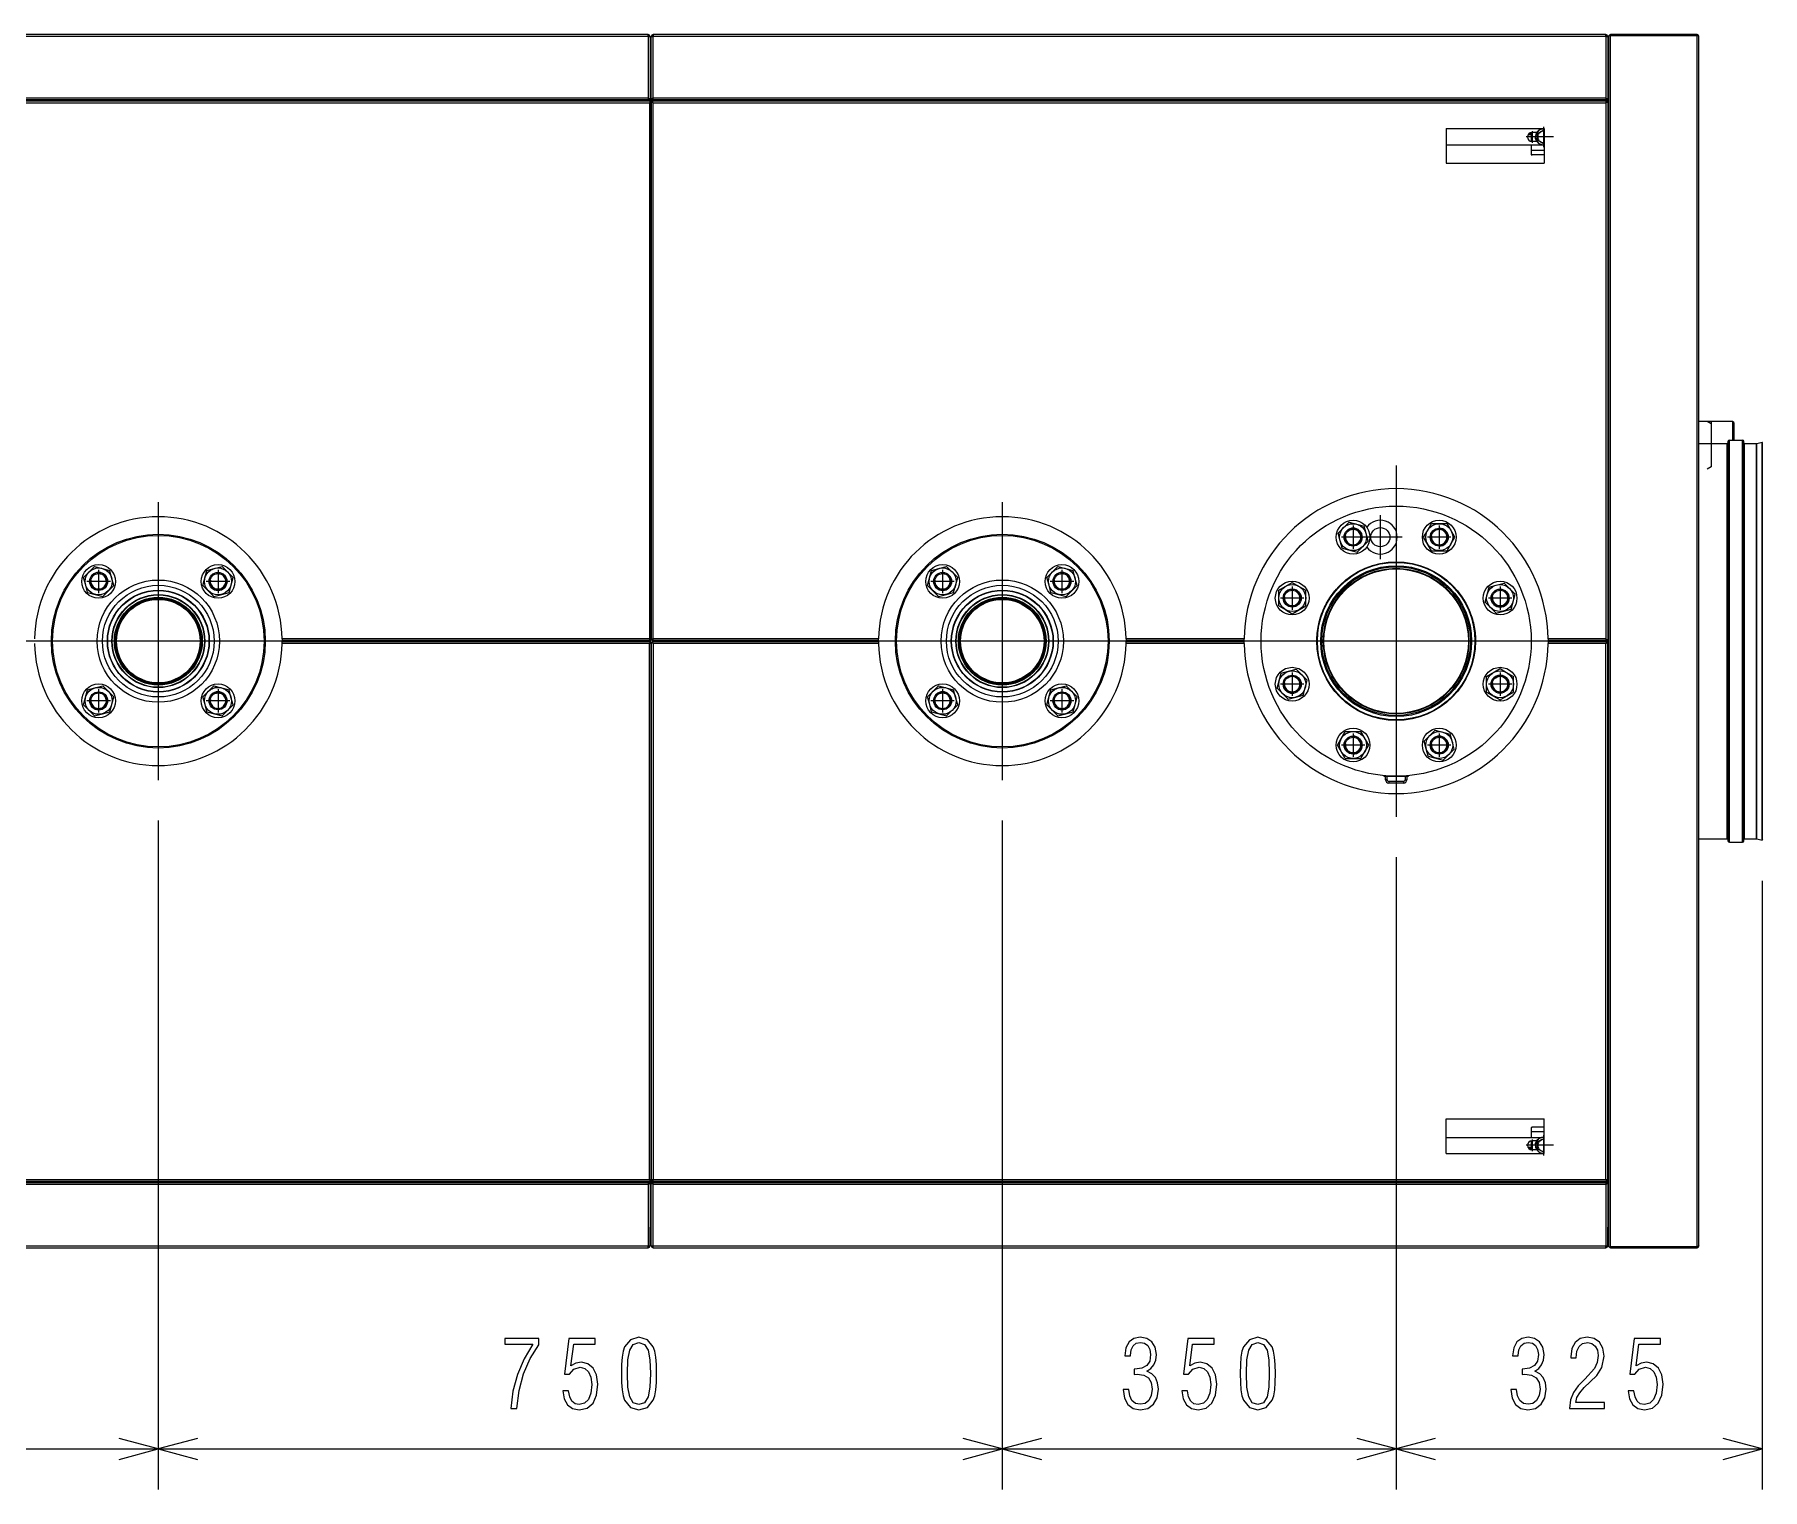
# Model space of a CAD drawing. Extents: x 0 to 420, y 0 to 297.
# Drawn here: x 198.9 to 284.2, y 72.5 to 144.3 of the extents above; entities that cross this region are included whole.
import ezdxf

# ---------------------------------------------------------------- set-up
doc = ezdxf.new("R2010")
doc.units = 0
doc.linetypes.add('DASHDOT', pattern=[0])
doc.layers.get('0').update_dxf_attribs({"linetype": 'CONTINUOUS'})

msp = doc.modelspace()

# ---------------------------------------------------------------- linework, layer by layer
at = {"color": 0}
for p, q in [((229.162, 144.325), (182.118, 144.325)), ((229.162, 144.236), (182.118, 144.236)), ((229.162, 144.236), (229.162, 144.325)), ((229.207, 144.236), (229.162, 144.236)), ((229.162, 144.236), (229.251, 144.236)), ((229.162, 144.236), (229.162, 141.191)), ((229.194, 144.267), (229.226, 144.298)), ((229.207, 144.236), (229.198, 144.262)), ((229.251, 144.236), (229.207, 144.236)), ((229.251, 144.236), (229.251, 143.302)), ((229.251, 144.236), (229.251, 141.102)), ((229.307, 144.236), (229.396, 144.236)), ((229.307, 141.102), (229.307, 144.236)), ((229.307, 144.236), (229.351, 144.236)), ((229.332, 144.298), (229.364, 144.267)), ((229.396, 144.236), (229.351, 144.236)), ((276.44, 144.325), (229.396, 144.325)), ((229.396, 144.325), (229.396, 144.236)), ((276.44, 144.236), (229.396, 144.236)), ((229.396, 141.191), (229.396, 144.236)), ((276.44, 144.236), (276.44, 144.325)), ((276.484, 144.236), (276.44, 144.236)), ((276.44, 144.236), (276.529, 144.236)), ((276.44, 144.236), (276.44, 141.191)), ((276.472, 144.267), (276.504, 144.298)), ((276.484, 144.236), (276.476, 144.262)), ((276.529, 144.236), (276.484, 144.236)), ((276.529, 144.236), (276.529, 143.302)), ((276.529, 144.236), (276.529, 141.102)), ((276.584, 84.48), (276.584, 144.28)), ((276.584, 144.28), (276.673, 144.28)), ((280.94, 144.325), (276.673, 144.325)), ((280.94, 144.325), (276.673, 144.325)), ((276.673, 144.325), (276.673, 144.28)), ((276.673, 84.48), (276.673, 144.28)), ((276.673, 144.28), (280.94, 144.28)), ((280.94, 144.28), (276.673, 144.28)), ((276.684, 144.325), (276.684, 144.325)), ((277.884, 144.325), (277.884, 144.325)), ((277.884, 144.325), (277.887, 144.325)), ((280.929, 144.325), (280.929, 144.325)), ((280.94, 144.325), (280.94, 144.325)), ((280.94, 144.325), (280.94, 144.28)), ((280.94, 84.48), (280.94, 144.28)), ((281.029, 84.525), (281.029, 144.236)), ((281.029, 144.225), (281.029, 144.227)), ((229.251, 143.302), (229.251, 143.302)), ((229.307, 143.187), (229.251, 143.187)), ((229.307, 142.965), (229.251, 142.965)), ((276.529, 143.302), (276.529, 143.302)), ((153.707, 141.047), (229.307, 141.047)), ((153.796, 140.958), (229.218, 140.958)), ((229.207, 141.102), (182.073, 141.102)), ((229.162, 141.191), (182.118, 141.191)), ((229.251, 141.102), (229.207, 141.102)), ((229.218, 140.958), (229.218, 114.497)), ((229.307, 141.437), (229.251, 141.437)), ((229.307, 141.215), (229.251, 141.215)), ((229.251, 141.104), (229.307, 141.104)), ((229.307, 141.102), (229.351, 141.102)), ((229.307, 141.047), (229.307, 141.002)), ((229.307, 141.047), (229.307, 141.002)), ((229.307, 141.047), (276.529, 141.047)), ((229.307, 141.002), (229.307, 114.452)), ((229.307, 114.452), (229.307, 141.002)), ((276.484, 141.102), (229.351, 141.102)), ((276.44, 141.191), (229.396, 141.191)), ((229.396, 140.958), (276.44, 140.958)), ((229.396, 114.497), (229.396, 140.958)), ((276.44, 140.958), (276.44, 114.497)), ((276.529, 141.102), (276.484, 141.102)), ((276.518, 141.047), (276.518, 141.102)), ((276.584, 141.602), (276.529, 141.602)), ((276.529, 141.602), (276.584, 141.602)), ((276.529, 141.047), (276.529, 141.002)), ((276.529, 141.002), (276.529, 114.408)), ((276.584, 140.047), (276.529, 140.047)), ((268.557, 139.68), (273.39, 139.68)), ((268.557, 139.68), (268.557, 137.969)), ((272.751, 139.38), (272.602, 139.38)), ((272.751, 139.402), (272.616, 139.402)), ((272.751, 139.488), (272.751, 139.053)), ((273.025, 139.493), (272.795, 139.493)), ((273.025, 139.048), (272.795, 139.048)), ((272.946, 139.242), (272.946, 139.241)), ((273.067, 139.435), (273.073, 139.431)), ((273.067, 139.107), (273.073, 139.11)), ((273.073, 139.431), (273.171, 139.487)), ((273.073, 139.318), (273.073, 139.431)), ((273.073, 139.318), (273.073, 139.223)), ((273.073, 139.11), (273.073, 139.223)), ((273.073, 139.11), (273.171, 139.054)), ((273.253, 139.535), (273.171, 139.487)), ((273.171, 139.054), (273.253, 139.006)), ((273.253, 139.535), (273.351, 139.591)), ((273.351, 139.591), (273.351, 139.599)), ((273.351, 139.599), (273.39, 139.576)), ((273.351, 139.591), (273.39, 139.569)), ((273.39, 139.68), (273.39, 137.969)), ((276.54, 139.558), (276.529, 139.558)), ((276.54, 139.558), (276.584, 139.558)), ((276.54, 139.558), (276.54, 89.202)), ((268.557, 138.882), (273.285, 138.882)), ((272.751, 138.882), (272.751, 138.602)), ((272.751, 138.602), (272.751, 138.387)), ((273.39, 138.602), (272.751, 138.602)), ((273.39, 138.38), (272.807, 138.38)), ((273.253, 139.006), (273.351, 138.95)), ((273.351, 138.95), (273.39, 138.972)), ((273.351, 138.943), (273.39, 138.965)), ((273.351, 138.943), (273.351, 138.95)), ((268.557, 137.969), (273.39, 137.969)), ((282.696, 125.222), (281.029, 125.222)), ((281.64, 125.104), (281.436, 125.222)), ((281.64, 125.222), (281.64, 124.136)), ((281.64, 124.744), (281.64, 122.984)), ((282.696, 125.222), (282.696, 124.302)), ((282.751, 125.166), (282.696, 125.222)), ((282.751, 125.166), (282.751, 124.302)), ((281.029, 124.136), (282.434, 124.136)), ((282.434, 109.703), (282.434, 124.136)), ((282.468, 109.655), (282.468, 124.236)), ((282.534, 109.623), (282.534, 124.302)), ((282.534, 124.302), (283.19, 124.302)), ((283.19, 109.623), (283.19, 124.302)), ((283.257, 109.655), (283.257, 124.236)), ((283.29, 109.703), (283.29, 124.136)), ((283.29, 124.136), (283.882, 124.136)), ((283.882, 109.703), (283.882, 124.136)), ((283.891, 124.137), (284.159, 124.209)), ((283.891, 109.703), (283.891, 124.137)), ((284.159, 109.668), (284.159, 124.209)), ((284.168, 124.177), (284.159, 124.209)), ((284.168, 109.684), (284.168, 124.177)), ((281.64, 122.984), (281.436, 122.866)), ((263.215, 119.712), (263.759, 120.256)), ((263.319, 119.325), (263.215, 119.712)), ((263.759, 120.256), (264.503, 120.057)), ((264.598, 119.701), (264.503, 120.057)), ((264.702, 119.314), (264.598, 119.701)), ((267.441, 119.513), (267.625, 119.833)), ((267.826, 118.846), (267.441, 119.513)), ((267.625, 119.833), (267.826, 120.18)), ((267.826, 120.18), (268.595, 120.18)), ((268.98, 119.513), (268.595, 120.18)), ((268.796, 119.193), (268.98, 119.513)), ((263.414, 118.969), (263.319, 119.325)), ((263.414, 118.969), (264.158, 118.769)), ((264.158, 118.769), (264.702, 119.314)), ((267.826, 118.846), (268.595, 118.846)), ((268.595, 118.846), (268.796, 119.193)), ((284.168, 104.584), (284.168, 119.077)), ((201.283, 117.526), (201.828, 118.07)), ((201.828, 118.07), (202.571, 117.871)), ((202.667, 117.514), (202.571, 117.871)), ((207.176, 117.127), (207.375, 117.871)), ((207.375, 117.871), (207.732, 117.966)), ((207.732, 117.966), (208.119, 118.07)), ((208.119, 118.07), (208.663, 117.526)), ((242.95, 117.127), (243.149, 117.871)), ((243.149, 117.871), (243.506, 117.966)), ((243.506, 117.966), (243.893, 118.07)), ((244.437, 117.526), (243.893, 118.07)), ((248.843, 117.526), (249.387, 118.07)), ((249.387, 118.07), (250.131, 117.871)), ((250.226, 117.514), (250.131, 117.871)), ((201.387, 117.139), (201.283, 117.526)), ((201.483, 116.782), (201.387, 117.139)), ((202.226, 116.583), (202.771, 117.127)), ((202.771, 117.127), (202.667, 117.514)), ((207.176, 117.127), (207.72, 116.583)), ((208.464, 116.782), (208.663, 117.526)), ((242.95, 117.127), (243.494, 116.583)), ((244.238, 116.782), (244.437, 117.526)), ((248.946, 117.139), (248.843, 117.526)), ((249.042, 116.782), (248.946, 117.139)), ((249.785, 116.583), (250.33, 117.127)), ((250.33, 117.127), (250.226, 117.514)), ((260.285, 116.891), (260.952, 117.276)), ((260.285, 116.121), (260.285, 116.891)), ((260.952, 117.276), (261.271, 117.091)), ((261.271, 117.091), (261.618, 116.891)), ((261.618, 116.121), (261.618, 116.891)), ((270.474, 116.307), (270.673, 117.051)), ((270.673, 117.051), (271.029, 117.146)), ((271.029, 117.146), (271.416, 117.25)), ((271.416, 117.25), (271.961, 116.705)), ((201.483, 116.782), (202.226, 116.583)), ((207.72, 116.583), (208.107, 116.687)), ((208.107, 116.687), (208.464, 116.782)), ((243.494, 116.583), (243.881, 116.687)), ((243.881, 116.687), (244.238, 116.782)), ((249.042, 116.782), (249.785, 116.583)), ((260.285, 116.121), (260.632, 115.921)), ((260.952, 115.736), (261.618, 116.121)), ((262.688, 116.314), (262.71, 116.314)), ((269.459, 116.314), (269.481, 116.314)), ((270.474, 116.307), (271.018, 115.763)), ((271.761, 115.962), (271.961, 116.705)), ((260.632, 115.921), (260.952, 115.736)), ((262.352, 115.558), (262.378, 115.558)), ((269.791, 115.558), (269.817, 115.558)), ((271.018, 115.763), (271.405, 115.866)), ((271.405, 115.866), (271.761, 115.962)), ((229.218, 114.497), (211.084, 114.497)), ((229.307, 114.408), (211.084, 114.408)), ((229.307, 114.352), (211.084, 114.352)), ((219.573, 114.408), (219.573, 114.352)), ((219.74, 114.408), (219.74, 114.352)), ((229.307, 114.408), (229.307, 114.452)), ((229.307, 114.452), (229.351, 114.452)), ((229.307, 114.352), (229.307, 114.308)), ((229.351, 114.408), (229.351, 114.452)), ((240.529, 114.408), (229.351, 114.408)), ((240.529, 114.352), (229.351, 114.352)), ((229.351, 114.352), (229.351, 114.308)), ((240.529, 114.497), (229.396, 114.497)), ((237.74, 114.408), (237.74, 114.352)), ((237.906, 114.408), (237.906, 114.352)), ((258.585, 114.497), (252.75, 114.497)), ((258.584, 114.408), (252.751, 114.408)), ((258.584, 114.352), (252.751, 114.352)), ((253.212, 114.408), (253.212, 114.352)), ((254.234, 114.408), (254.234, 114.352)), ((254.279, 114.352), (254.279, 114.408)), ((254.368, 114.352), (254.368, 114.408)), ((256.968, 114.408), (256.968, 114.352)), ((257.057, 114.408), (257.057, 114.352)), ((257.101, 114.352), (257.101, 114.408)), ((258.123, 114.352), (258.123, 114.408)), ((276.44, 114.497), (273.584, 114.497)), ((276.484, 114.408), (273.584, 114.408)), ((276.484, 114.352), (273.584, 114.352)), ((274.418, 114.352), (274.418, 114.408)), ((274.862, 114.352), (274.862, 114.408)), ((274.862, 114.408), (274.862, 114.352)), ((275.796, 114.408), (275.796, 114.352)), ((276.529, 114.408), (276.484, 114.408)), ((276.529, 114.352), (276.484, 114.352)), ((276.529, 87.758), (276.529, 114.352)), ((281.029, 114.505), (281.029, 114.508)), ((229.218, 114.264), (211.084, 114.264)), ((229.218, 87.802), (229.218, 114.264)), ((229.307, 87.758), (229.307, 114.308)), ((229.307, 114.308), (229.351, 114.308)), ((229.307, 114.308), (229.307, 87.758)), ((240.529, 114.264), (229.396, 114.264)), ((229.396, 114.264), (229.396, 87.802)), ((258.585, 114.264), (252.75, 114.264)), ((276.44, 114.264), (273.584, 114.264)), ((276.44, 87.802), (276.44, 114.264)), ((281.029, 114.252), (281.029, 114.255)), ((260.208, 112.055), (260.407, 112.799)), ((260.407, 112.799), (260.764, 112.894)), ((260.764, 112.894), (261.151, 112.998)), ((261.151, 112.998), (261.695, 112.453)), ((262.352, 113.202), (262.378, 113.202)), ((269.791, 113.202), (269.817, 113.202)), ((270.55, 112.639), (271.217, 113.024)), ((270.55, 111.869), (270.55, 112.639)), ((271.217, 113.024), (271.537, 112.839)), ((271.537, 112.839), (271.884, 112.639)), ((271.884, 111.869), (271.884, 112.639)), ((201.283, 111.235), (201.483, 111.978)), ((201.483, 111.978), (201.839, 112.074)), ((201.839, 112.074), (202.226, 112.178)), ((202.771, 111.633), (202.226, 112.178)), ((207.176, 111.633), (207.72, 112.178)), ((207.72, 112.178), (208.464, 111.978)), ((208.559, 111.622), (208.464, 111.978)), ((242.95, 111.633), (243.494, 112.178)), ((243.494, 112.178), (244.238, 111.978)), ((244.334, 111.622), (244.238, 111.978)), ((248.843, 111.235), (249.042, 111.978)), ((249.042, 111.978), (249.398, 112.074)), ((249.398, 112.074), (249.785, 112.178)), ((249.785, 112.178), (250.33, 111.633)), ((260.208, 112.055), (260.753, 111.511)), ((261.496, 111.71), (261.695, 112.453)), ((262.688, 112.447), (262.71, 112.447)), ((269.459, 112.447), (269.481, 112.447)), ((270.55, 111.869), (270.897, 111.669)), ((271.217, 111.484), (271.884, 111.869)), ((201.283, 111.235), (201.828, 110.69)), ((202.571, 110.89), (202.771, 111.633)), ((207.28, 111.246), (207.176, 111.633)), ((207.375, 110.89), (207.28, 111.246)), ((208.119, 110.69), (208.663, 111.235)), ((208.663, 111.235), (208.559, 111.622)), ((243.054, 111.246), (242.95, 111.633)), ((243.149, 110.89), (243.054, 111.246)), ((243.893, 110.69), (244.437, 111.235)), ((244.437, 111.235), (244.334, 111.622)), ((248.843, 111.235), (249.387, 110.69)), ((250.131, 110.89), (250.33, 111.633)), ((260.753, 111.511), (261.139, 111.614)), ((261.139, 111.614), (261.496, 111.71)), ((270.897, 111.669), (271.217, 111.484)), ((201.828, 110.69), (202.215, 110.794)), ((202.215, 110.794), (202.571, 110.89)), ((207.375, 110.89), (208.119, 110.69)), ((243.149, 110.89), (243.893, 110.69)), ((249.387, 110.69), (249.774, 110.794)), ((249.774, 110.794), (250.131, 110.89)), ((265.337, 110.564), (265.337, 110.535)), ((266.832, 110.564), (266.832, 110.535)), ((263.189, 109.248), (263.373, 109.567)), ((263.573, 108.581), (263.189, 109.248)), ((263.373, 109.567), (263.573, 109.914)), ((263.573, 109.914), (264.343, 109.914)), ((264.728, 109.248), (264.343, 109.914)), ((264.544, 108.928), (264.728, 109.248)), ((267.467, 109.447), (268.011, 109.991)), ((267.571, 109.06), (267.467, 109.447)), ((268.011, 109.991), (268.755, 109.792)), ((268.85, 109.435), (268.755, 109.792)), ((268.954, 109.048), (268.85, 109.435)), ((282.434, 104.625), (282.434, 109.703)), ((282.468, 104.525), (282.468, 109.655)), ((282.534, 104.458), (282.534, 109.623)), ((283.19, 104.458), (283.19, 109.623)), ((283.257, 104.525), (283.257, 109.655)), ((283.29, 104.625), (283.29, 109.703)), ((283.882, 104.625), (283.882, 109.703)), ((283.891, 104.624), (283.891, 109.703)), ((284.159, 104.552), (284.159, 109.668)), ((263.573, 108.581), (264.343, 108.581)), ((264.343, 108.581), (264.544, 108.928)), ((267.666, 108.703), (267.571, 109.06)), ((267.666, 108.703), (268.41, 108.504)), ((268.41, 108.504), (268.954, 109.048)), ((265.473, 107.722), (265.473, 107.742)), ((265.489, 107.714), (265.473, 107.722)), ((265.489, 107.714), (266.079, 107.714)), ((265.556, 107.541), (265.556, 107.714)), ((265.598, 107.541), (265.556, 107.541)), ((265.64, 107.541), (265.598, 107.541)), ((265.64, 107.541), (265.64, 107.714)), ((266.09, 107.714), (266.607, 107.714)), ((266.528, 107.714), (266.528, 107.541)), ((266.528, 107.541), (266.57, 107.541)), ((266.57, 107.541), (266.612, 107.541)), ((266.607, 107.714), (266.68, 107.714)), ((266.612, 107.714), (266.612, 107.541)), ((266.68, 107.714), (266.696, 107.722)), ((266.696, 107.722), (266.696, 107.742)), ((265.723, 107.458), (265.723, 107.416)), ((266.445, 107.458), (265.723, 107.458)), ((265.723, 107.416), (265.723, 107.375)), ((266.445, 107.375), (265.723, 107.375)), ((266.445, 107.458), (266.445, 107.416)), ((266.445, 107.416), (266.445, 107.375)), ((204.973, 105.519), (204.973, 72.502)), ((204.973, 105.519), (204.973, 72.502)), ((246.64, 105.519), (246.64, 72.502)), ((246.64, 105.519), (246.64, 72.502)), ((281.029, 104.625), (282.434, 104.625)), ((282.534, 104.458), (283.19, 104.458)), ((283.29, 104.625), (283.882, 104.625)), ((283.891, 104.624), (284.159, 104.552)), ((284.168, 104.584), (284.159, 104.552)), ((266.084, 103.714), (266.084, 72.502)), ((266.084, 103.714), (266.084, 72.502)), ((284.159, 102.552), (284.159, 72.502)), ((268.557, 89.08), (268.557, 90.791)), ((268.557, 90.791), (273.39, 90.791)), ((273.39, 89.08), (273.39, 90.791)), ((268.557, 89.879), (273.285, 89.879)), ((272.751, 90.373), (272.751, 90.158)), ((272.751, 90.158), (272.751, 89.879)), ((273.39, 90.158), (272.751, 90.158)), ((272.751, 89.708), (272.751, 89.272)), ((273.025, 89.712), (272.795, 89.712)), ((273.39, 90.38), (272.807, 90.38)), ((273.067, 89.654), (273.073, 89.65)), ((273.073, 89.65), (273.171, 89.707)), ((273.073, 89.538), (273.073, 89.65)), ((273.253, 89.754), (273.171, 89.707)), ((273.253, 89.754), (273.351, 89.811)), ((273.351, 89.811), (273.351, 89.818)), ((273.351, 89.818), (273.39, 89.795)), ((273.351, 89.811), (273.39, 89.788)), ((268.557, 89.08), (273.39, 89.08)), ((272.751, 89.38), (272.602, 89.38)), ((272.616, 89.358), (272.751, 89.358)), ((273.025, 89.268), (272.795, 89.268)), ((272.946, 89.519), (272.946, 89.519)), ((273.067, 89.326), (273.073, 89.329)), ((273.073, 89.538), (273.073, 89.442)), ((273.073, 89.329), (273.073, 89.442)), ((273.073, 89.329), (273.171, 89.273)), ((273.171, 89.273), (273.253, 89.225)), ((273.253, 89.225), (273.351, 89.169)), ((273.351, 89.169), (273.39, 89.192)), ((273.351, 89.162), (273.39, 89.185)), ((273.351, 89.162), (273.351, 89.169)), ((276.529, 89.202), (276.54, 89.202)), ((276.54, 89.202), (276.584, 89.202)), ((276.584, 88.714), (276.529, 88.714)), ((153.707, 87.714), (229.307, 87.714)), ((153.796, 87.802), (229.218, 87.802)), ((182.073, 87.658), (229.207, 87.658)), ((182.118, 87.569), (229.162, 87.569)), ((229.162, 87.569), (229.162, 84.525)), ((229.207, 87.658), (229.207, 87.658)), ((229.251, 87.658), (229.207, 87.658)), ((229.251, 87.658), (229.251, 84.525)), ((229.251, 87.657), (229.307, 87.657)), ((229.307, 87.545), (229.251, 87.545)), ((229.307, 87.323), (229.251, 87.323)), ((229.307, 87.714), (229.307, 87.758)), ((229.307, 87.714), (229.307, 87.758)), ((229.307, 87.714), (276.529, 87.714)), ((229.307, 84.525), (229.307, 87.658)), ((229.307, 87.658), (229.351, 87.658)), ((229.351, 87.658), (229.351, 87.658)), ((229.351, 87.658), (276.484, 87.658)), ((229.396, 87.802), (276.44, 87.802)), ((229.396, 87.569), (276.44, 87.569)), ((229.396, 84.525), (229.396, 87.569)), ((276.44, 87.569), (276.44, 84.525)), ((276.484, 87.658), (276.484, 87.658)), ((276.529, 87.658), (276.484, 87.658)), ((276.518, 87.714), (276.518, 87.658)), ((276.529, 87.714), (276.529, 87.758)), ((276.529, 87.658), (276.529, 84.525)), ((276.529, 87.158), (276.584, 87.158)), ((229.307, 85.795), (229.251, 85.795)), ((229.307, 85.573), (229.251, 85.573)), ((229.251, 84.525), (229.251, 85.458)), ((276.529, 84.525), (276.529, 85.458)), ((182.118, 84.525), (229.162, 84.525)), ((229.162, 84.525), (229.251, 84.525)), ((229.162, 84.436), (229.162, 84.525)), ((229.194, 84.494), (229.226, 84.463)), ((229.198, 84.499), (229.207, 84.525)), ((229.307, 84.525), (229.396, 84.525)), ((229.332, 84.463), (229.364, 84.494)), ((229.36, 84.498), (229.351, 84.525)), ((229.396, 84.525), (276.44, 84.525)), ((229.396, 84.436), (229.396, 84.525)), ((276.44, 84.525), (276.529, 84.525)), ((276.44, 84.436), (276.44, 84.525)), ((276.472, 84.494), (276.504, 84.463)), ((276.476, 84.499), (276.484, 84.525)), ((276.584, 84.48), (276.673, 84.48)), ((280.94, 84.48), (276.673, 84.48)), ((276.673, 84.436), (276.673, 84.48)), ((280.94, 84.436), (280.94, 84.48)), ((281.029, 84.535), (281.029, 84.536)), ((281.029, 84.533), (281.029, 84.536)), ((281.029, 84.535), (281.029, 84.536)), ((281.029, 84.524), (281.029, 84.525)), ((182.118, 84.436), (229.162, 84.436)), ((229.396, 84.436), (276.44, 84.436)), ((276.673, 84.436), (280.94, 84.436)), ((166.084, 74.502), (204.973, 74.502)), ((204.973, 74.502), (246.64, 74.502)), ((246.64, 74.502), (266.084, 74.502)), ((266.084, 74.502), (284.159, 74.502))]:
    msp.add_line(p, q, dxfattribs=at)
at = {"color": 0, "linetype": 'DASHDOT'}
for p, q in [((273.084, 139.271), (272.506, 139.271)), ((272.795, 139.559), (272.795, 138.982)), ((273.855, 139.271), (272.847, 139.271)), ((273.351, 139.775), (273.351, 138.766)), ((266.084, 123.047), (266.084, 105.714)), ((204.973, 121.241), (204.973, 107.519)), ((246.64, 121.241), (246.64, 107.519)), ((265.303, 120.596), (265.303, 118.43)), ((264.536, 119.513), (263.381, 119.513)), ((263.958, 120.091), (263.958, 118.935)), ((266.387, 119.513), (264.22, 119.513)), ((268.788, 119.513), (267.633, 119.513)), ((268.21, 120.091), (268.21, 118.935)), ((202.027, 117.904), (202.027, 116.749)), ((207.92, 117.904), (207.92, 116.749)), ((243.694, 117.904), (243.694, 116.749)), ((249.586, 117.904), (249.586, 116.749)), ((202.605, 117.327), (201.449, 117.327)), ((208.497, 117.327), (207.342, 117.327)), ((244.271, 117.327), (243.116, 117.327)), ((250.164, 117.327), (249.008, 117.327)), ((260.952, 117.084), (260.952, 115.928)), ((271.217, 117.084), (271.217, 115.928)), ((261.53, 116.506), (260.374, 116.506)), ((271.795, 116.506), (270.639, 116.506)), ((211.834, 114.38), (198.112, 114.38)), ((253.501, 114.38), (239.779, 114.38)), ((274.751, 114.38), (257.418, 114.38)), ((260.952, 112.832), (260.952, 111.676)), ((271.217, 112.832), (271.217, 111.676)), ((202.027, 112.012), (202.027, 110.856)), ((207.92, 112.012), (207.92, 110.856)), ((243.694, 112.012), (243.694, 110.856)), ((249.586, 112.012), (249.586, 110.856)), ((261.53, 112.254), (260.374, 112.254)), ((271.795, 112.254), (270.639, 112.254)), ((202.605, 111.434), (201.449, 111.434)), ((208.497, 111.434), (207.342, 111.434)), ((244.271, 111.434), (243.116, 111.434)), ((250.164, 111.434), (249.008, 111.434)), ((264.536, 109.248), (263.381, 109.248)), ((263.958, 109.825), (263.958, 108.67)), ((268.788, 109.248), (267.633, 109.248)), ((268.21, 109.825), (268.21, 108.67)), ((272.795, 89.779), (272.795, 89.201)), ((273.351, 89.994), (273.351, 88.986)), ((273.084, 89.49), (272.506, 89.49)), ((273.855, 89.49), (272.847, 89.49))]:
    msp.add_line(p, q, dxfattribs=at)
at = {"color": 0}
for points in [[(229.162, 144.28), (229.171, 144.278), (229.183, 144.269), (229.198, 144.25), (229.207, 144.236)], [(229.351, 144.236), (229.368, 144.26), (229.38, 144.273), (229.389, 144.279), (229.394, 144.28)], [(276.44, 144.28), (276.449, 144.278), (276.461, 144.269), (276.476, 144.25), (276.484, 144.236)], [(281.029, 144.236), (281.028, 144.24), (281.021, 144.247), (281.005, 144.257), (280.976, 144.269), (280.94, 144.28)], [(229.162, 141.191), (229.186, 141.159), (229.199, 141.135), (229.206, 141.112), (229.207, 141.102)], [(229.207, 141.102), (229.202, 141.104), (229.195, 141.11), (229.186, 141.126), (229.174, 141.156), (229.162, 141.191)], [(229.188, 141.156), (229.175, 141.171), (229.162, 141.191)], [(229.162, 141.191), (229.204, 141.163), (229.228, 141.145), (229.24, 141.131), (229.248, 141.116), (229.251, 141.102)], [(229.307, 141.047), (229.293, 141.044), (229.279, 141.036), (229.26, 141.018), (229.236, 140.987), (229.218, 140.958)], [(229.307, 141.002), (229.305, 140.998), (229.299, 140.991), (229.283, 140.981), (229.253, 140.97), (229.218, 140.958)], [(229.307, 141.002), (229.283, 140.999), (229.26, 140.988), (229.232, 140.969), (229.218, 140.958)], [(229.253, 140.984), (229.238, 140.971), (229.218, 140.958)], [(229.396, 141.191), (229.353, 141.163), (229.33, 141.145), (229.317, 141.131), (229.309, 141.116), (229.307, 141.102)], [(229.396, 140.958), (229.367, 141), (229.349, 141.023), (229.335, 141.036), (229.321, 141.044), (229.307, 141.047)], [(229.396, 140.958), (229.347, 140.974), (229.325, 140.984), (229.314, 140.991), (229.308, 140.998), (229.307, 141.002)], [(229.396, 140.958), (229.363, 140.982), (229.339, 140.995), (229.316, 141.002), (229.307, 141.002)], [(229.396, 141.191), (229.381, 141.147), (229.369, 141.119), (229.363, 141.11), (229.357, 141.104), (229.351, 141.102)], [(229.396, 141.191), (229.371, 141.159), (229.358, 141.135), (229.352, 141.112), (229.351, 141.102)], [(229.396, 140.958), (229.369, 140.976), (229.36, 140.984)], [(229.396, 141.191), (229.377, 141.164), (229.369, 141.156)], [(276.44, 141.191), (276.464, 141.159), (276.477, 141.135), (276.484, 141.112), (276.484, 141.102)], [(276.484, 141.102), (276.48, 141.104), (276.473, 141.11), (276.463, 141.126), (276.452, 141.156), (276.44, 141.191)], [(276.466, 141.156), (276.453, 141.171), (276.44, 141.191)], [(276.44, 141.191), (276.482, 141.163), (276.505, 141.145), (276.518, 141.131), (276.526, 141.116), (276.529, 141.102)], [(276.44, 140.958), (276.468, 141), (276.487, 141.023), (276.501, 141.036), (276.515, 141.044), (276.529, 141.047)], [(276.529, 141.002), (276.528, 140.998), (276.521, 140.991), (276.505, 140.981), (276.476, 140.97), (276.44, 140.958)], [(276.44, 140.958), (276.473, 140.982), (276.496, 140.995), (276.52, 141.002), (276.529, 141.002)], [(276.476, 140.984), (276.46, 140.971), (276.44, 140.958)], [(262.168, 114.38), (262.169, 114.477), (262.173, 114.573), (262.179, 114.67), (262.187, 114.766), (262.198, 114.862), (262.211, 114.958), (262.227, 115.053), (262.245, 115.148), (262.265, 115.242), (262.288, 115.336), (262.313, 115.43), (262.341, 115.522), (262.37, 115.614), (262.403, 115.705), (262.437, 115.796), (262.474, 115.885), (262.512, 115.973), (262.553, 116.061), (262.597, 116.147), (262.642, 116.233), (262.69, 116.317), (262.739, 116.4), (262.791, 116.481), (262.845, 116.562), (262.901, 116.64), (262.958, 116.718), (263.018, 116.794), (263.08, 116.869), (263.143, 116.942), (263.209, 117.013), (263.276, 117.083), (263.345, 117.151), (263.415, 117.217), (263.487, 117.282), (263.561, 117.345), (263.637, 117.406), (263.714, 117.465), (263.792, 117.522)], [(268.376, 117.522), (268.453, 117.466), (268.529, 117.408), (268.604, 117.348), (268.677, 117.286), (268.748, 117.222), (268.818, 117.157), (268.886, 117.09), (268.953, 117.021), (269.017, 116.951), (269.08, 116.879), (269.141, 116.806), (269.2, 116.731), (269.258, 116.655), (269.313, 116.577), (269.367, 116.498), (269.418, 116.418), (269.467, 116.337), (269.515, 116.254), (269.56, 116.17), (269.603, 116.085), (269.645, 115.999), (269.684, 115.912), (269.72, 115.824), (269.755, 115.736), (269.787, 115.646), (269.818, 115.556), (269.846, 115.464), (269.871, 115.373), (269.895, 115.28), (269.916, 115.187), (269.934, 115.094), (269.951, 115), (269.965, 114.906), (269.977, 114.811), (269.986, 114.717), (269.994, 114.621), (269.998, 114.526), (270.001, 114.431)], [(211.084, 114.497), (211.084, 114.414), (211.084, 114.408), (211.084, 114.408), (211.084, 114.408)], [(211.084, 114.264), (211.084, 114.347), (211.084, 114.352), (211.084, 114.352), (211.084, 114.352)], [(229.307, 114.408), (229.293, 114.411), (229.279, 114.419), (229.26, 114.437), (229.236, 114.468), (229.218, 114.497)], [(229.218, 114.497), (229.248, 114.474), (229.253, 114.471)], [(229.218, 114.497), (229.242, 114.48), (229.253, 114.471)], [(229.307, 114.452), (229.283, 114.456), (229.26, 114.467), (229.232, 114.486), (229.218, 114.497)], [(229.218, 114.497), (229.266, 114.481), (229.288, 114.471), (229.299, 114.464), (229.305, 114.457), (229.307, 114.452)], [(229.218, 114.497), (229.245, 114.479), (229.253, 114.471)], [(229.307, 114.352), (229.293, 114.35), (229.279, 114.342), (229.26, 114.324), (229.236, 114.292), (229.218, 114.264)], [(229.396, 114.497), (229.347, 114.481), (229.325, 114.471), (229.314, 114.464), (229.308, 114.457), (229.307, 114.452)], [(229.396, 114.497), (229.379, 114.448), (229.37, 114.427), (229.363, 114.415), (229.356, 114.409), (229.351, 114.408)], [(229.396, 114.497), (229.379, 114.473), (229.367, 114.46), (229.358, 114.454), (229.351, 114.452)], [(229.396, 114.497), (229.371, 114.481), (229.358, 114.469), (229.352, 114.459), (229.351, 114.452)], [(229.396, 114.264), (229.379, 114.312), (229.37, 114.334), (229.363, 114.345), (229.356, 114.351), (229.351, 114.352)], [(240.529, 114.408), (240.529, 114.408), (240.529, 114.408), (240.529, 114.421), (240.529, 114.497)], [(240.529, 114.352), (240.529, 114.352), (240.529, 114.352), (240.529, 114.34), (240.529, 114.264)], [(252.75, 114.497), (252.751, 114.414), (252.751, 114.408), (252.751, 114.408), (252.751, 114.408)], [(252.75, 114.264), (252.751, 114.347), (252.751, 114.352), (252.751, 114.352), (252.751, 114.352)], [(262.168, 114.38), (262.169, 114.284), (262.173, 114.187), (262.179, 114.091), (262.187, 113.994), (262.198, 113.899), (262.211, 113.803), (262.227, 113.708), (262.245, 113.613), (262.265, 113.518), (262.288, 113.424), (262.313, 113.331), (262.341, 113.239), (262.37, 113.147), (262.402, 113.056), (262.437, 112.965), (262.473, 112.876), (262.512, 112.787), (262.553, 112.7), (262.596, 112.614), (262.642, 112.528), (262.689, 112.444), (262.739, 112.361), (262.791, 112.28), (262.845, 112.199), (262.9, 112.12), (262.958, 112.043), (263.018, 111.967), (263.079, 111.892), (263.143, 111.819), (263.208, 111.748), (263.275, 111.678), (263.344, 111.61), (263.415, 111.544), (263.487, 111.479), (263.561, 111.416), (263.636, 111.355), (263.713, 111.296), (263.791, 111.239)], [(268.377, 111.239), (268.454, 111.295), (268.53, 111.353), (268.605, 111.413), (268.677, 111.475), (268.749, 111.539), (268.819, 111.604), (268.887, 111.671), (268.953, 111.74), (269.018, 111.81), (269.081, 111.882), (269.142, 111.955), (269.201, 112.03), (269.258, 112.106), (269.313, 112.184), (269.367, 112.263), (269.418, 112.343), (269.468, 112.425), (269.515, 112.507), (269.561, 112.591), (269.604, 112.676), (269.645, 112.762), (269.684, 112.849), (269.721, 112.937), (269.755, 113.026), (269.788, 113.115), (269.818, 113.206), (269.846, 113.297), (269.871, 113.388), (269.895, 113.481), (269.916, 113.574), (269.935, 113.667), (269.951, 113.761), (269.965, 113.855), (269.977, 113.95), (269.986, 114.045), (269.994, 114.14), (269.998, 114.235), (270.001, 114.33)], [(276.44, 114.497), (276.482, 114.469), (276.505, 114.45), (276.518, 114.436), (276.526, 114.422), (276.529, 114.408)], [(276.44, 114.497), (276.464, 114.464), (276.477, 114.441), (276.484, 114.417), (276.484, 114.408)], [(276.466, 114.461), (276.453, 114.477), (276.44, 114.497)], [(276.484, 114.408), (276.48, 114.409), (276.473, 114.415), (276.463, 114.431), (276.452, 114.461), (276.44, 114.497)], [(276.44, 114.264), (276.464, 114.296), (276.477, 114.32), (276.484, 114.343), (276.484, 114.352)], [(276.44, 114.264), (276.482, 114.292), (276.505, 114.31), (276.518, 114.324), (276.526, 114.338), (276.529, 114.352)], [(276.484, 114.352), (276.48, 114.351), (276.473, 114.345), (276.463, 114.329), (276.452, 114.299), (276.44, 114.264)], [(229.307, 114.308), (229.283, 114.304), (229.26, 114.294), (229.232, 114.274), (229.218, 114.264)], [(229.218, 114.264), (229.266, 114.28), (229.288, 114.289), (229.299, 114.296), (229.305, 114.303), (229.307, 114.308)], [(229.218, 114.264), (229.242, 114.28), (229.253, 114.29)], [(229.218, 114.264), (229.245, 114.282), (229.253, 114.29)], [(229.396, 114.264), (229.347, 114.28), (229.325, 114.289), (229.314, 114.296), (229.308, 114.303), (229.307, 114.308)], [(229.396, 114.264), (229.379, 114.288), (229.367, 114.301), (229.358, 114.307), (229.351, 114.308)], [(229.396, 114.264), (229.371, 114.28), (229.358, 114.292), (229.352, 114.301), (229.351, 114.308)], [(229.396, 114.264), (229.371, 114.28), (229.358, 114.292), (229.352, 114.301), (229.351, 114.308)], [(276.466, 114.299), (276.453, 114.283), (276.44, 114.264)], [(229.162, 87.569), (229.177, 87.614), (229.189, 87.641), (229.195, 87.65), (229.201, 87.656), (229.207, 87.658)], [(229.162, 87.569), (229.204, 87.597), (229.228, 87.616), (229.24, 87.63), (229.248, 87.644), (229.251, 87.658)], [(229.162, 87.569), (229.186, 87.602), (229.199, 87.625), (229.206, 87.649), (229.207, 87.658)], [(229.162, 87.569), (229.181, 87.596), (229.188, 87.605)], [(229.253, 87.776), (229.238, 87.789), (229.218, 87.802)], [(229.307, 87.758), (229.305, 87.763), (229.299, 87.77), (229.283, 87.779), (229.253, 87.791), (229.218, 87.802)], [(229.307, 87.758), (229.283, 87.762), (229.26, 87.772), (229.232, 87.792), (229.218, 87.802)], [(229.307, 87.714), (229.293, 87.716), (229.279, 87.724), (229.26, 87.742), (229.236, 87.774), (229.218, 87.802)], [(229.396, 87.802), (229.347, 87.786), (229.325, 87.777), (229.314, 87.77), (229.308, 87.763), (229.307, 87.758)], [(229.396, 87.802), (229.363, 87.778), (229.339, 87.765), (229.316, 87.759), (229.307, 87.758)], [(229.396, 87.802), (229.367, 87.76), (229.349, 87.737), (229.335, 87.724), (229.321, 87.716), (229.307, 87.714)], [(229.396, 87.569), (229.353, 87.597), (229.33, 87.616), (229.317, 87.63), (229.309, 87.644), (229.307, 87.658)], [(229.396, 87.569), (229.371, 87.602), (229.358, 87.625), (229.352, 87.649), (229.351, 87.658)], [(229.351, 87.658), (229.356, 87.657), (229.363, 87.651), (229.372, 87.635), (229.384, 87.605), (229.396, 87.569)], [(229.396, 87.802), (229.369, 87.784), (229.36, 87.776)], [(229.369, 87.605), (229.382, 87.589), (229.396, 87.569)], [(276.476, 87.776), (276.46, 87.789), (276.44, 87.802)], [(276.529, 87.758), (276.528, 87.763), (276.521, 87.77), (276.505, 87.779), (276.476, 87.791), (276.44, 87.802)], [(276.44, 87.802), (276.473, 87.778), (276.496, 87.765), (276.52, 87.759), (276.529, 87.758)], [(276.44, 87.802), (276.468, 87.76), (276.487, 87.737), (276.501, 87.724), (276.515, 87.716), (276.529, 87.714)], [(276.44, 87.569), (276.455, 87.614), (276.467, 87.641), (276.473, 87.65), (276.478, 87.656), (276.484, 87.658)], [(276.44, 87.569), (276.482, 87.597), (276.505, 87.616), (276.518, 87.63), (276.526, 87.644), (276.529, 87.658)], [(276.44, 87.569), (276.464, 87.602), (276.477, 87.625), (276.484, 87.649), (276.484, 87.658)], [(276.44, 87.569), (276.458, 87.596), (276.466, 87.605)], [(229.207, 84.525), (229.19, 84.5), (229.179, 84.487), (229.169, 84.482), (229.162, 84.48)], [(229.396, 84.48), (229.387, 84.482), (229.375, 84.492), (229.36, 84.511), (229.351, 84.525)], [(276.484, 84.525), (276.468, 84.5), (276.456, 84.487), (276.447, 84.482), (276.44, 84.48)], [(281.029, 84.525), (281.028, 84.52), (281.021, 84.513), (281.005, 84.504), (280.976, 84.492), (280.94, 84.48)], [(203.041, 73.985), (204.973, 74.502), (203.041, 75.02)], [(206.905, 75.02), (204.973, 74.502), (206.905, 73.985)], [(244.708, 73.985), (246.64, 74.502), (244.708, 75.02)], [(248.572, 75.02), (246.64, 74.502), (248.572, 73.985)], [(264.153, 73.985), (266.084, 74.502), (264.153, 75.02)], [(268.016, 75.02), (266.084, 74.502), (268.016, 73.985)], [(282.227, 73.985), (284.159, 74.502), (282.227, 75.02)]]:
    msp.add_lwpolyline(points, dxfattribs=at)
for points in [[(222.379, 76.502), (222.68, 76.502), (222.793, 77.39), (223.009, 78.217), (223.328, 78.969), (223.751, 79.645), (223.751, 79.951), (222.074, 79.951), (222.074, 79.669), (223.465, 79.669), (223.028, 78.955), (222.704, 78.184), (222.483, 77.362)], [(224.945, 77.367), (225.01, 76.968), (225.175, 76.672), (225.424, 76.498), (225.753, 76.432), (226.147, 76.512), (226.434, 76.756), (226.608, 77.151), (226.669, 77.705), (226.608, 78.156), (226.443, 78.494), (226.185, 78.706), (225.861, 78.781), (225.593, 78.734), (225.344, 78.598), (225.48, 79.678), (226.537, 79.678), (226.537, 79.951), (225.241, 79.951), (225.029, 78.194), (225.273, 78.194), (225.49, 78.447), (225.8, 78.537), (226.034, 78.48), (226.213, 78.316), (226.33, 78.048), (226.373, 77.686), (226.326, 77.259), (226.204, 76.949), (226.011, 76.756), (225.753, 76.695), (225.546, 76.733), (225.391, 76.859), (225.283, 77.071), (225.226, 77.367)], [(227.834, 78.227), (227.839, 77.78), (227.867, 77.414), (227.914, 77.118), (227.994, 76.902), (228.285, 76.549), (228.703, 76.432), (229.116, 76.549), (229.408, 76.902), (229.483, 77.118), (229.534, 77.414), (229.563, 77.78), (229.572, 78.227), (229.563, 78.664), (229.53, 79.035), (229.478, 79.326), (229.408, 79.547), (229.116, 79.894), (228.703, 80.017), (228.285, 79.894), (227.994, 79.547), (227.914, 79.326), (227.867, 79.035), (227.839, 78.664)], [(228.134, 78.222), (228.158, 78.894), (228.247, 79.373), (228.421, 79.655), (228.703, 79.753), (228.98, 79.655), (229.154, 79.373), (229.239, 78.894), (229.267, 78.222), (229.239, 77.545), (229.154, 77.066), (228.98, 76.784), (228.703, 76.69), (228.421, 76.784), (228.247, 77.066), (228.158, 77.545)], [(252.606, 77.428), (252.667, 77.005), (252.836, 76.69), (253.099, 76.502), (253.447, 76.437), (253.818, 76.502), (254.1, 76.704), (254.279, 77.029), (254.344, 77.456), (254.307, 77.771), (254.203, 78.025), (254.03, 78.213), (253.781, 78.344), (253.978, 78.476), (254.124, 78.659), (254.213, 78.889), (254.246, 79.166), (254.185, 79.519), (254.025, 79.786), (253.771, 79.96), (253.452, 80.021), (253.137, 79.96), (252.897, 79.782), (252.742, 79.49), (252.686, 79.1), (252.968, 79.1), (252.968, 79.115), (253.001, 79.392), (253.099, 79.594), (253.254, 79.716), (253.461, 79.763), (253.668, 79.721), (253.828, 79.603), (253.926, 79.415), (253.964, 79.166), (253.917, 78.842), (253.771, 78.617), (253.527, 78.485), (253.175, 78.443), (253.156, 78.443), (253.156, 78.184), (253.301, 78.189), (253.63, 78.142), (253.861, 78.006), (253.997, 77.776), (254.044, 77.447), (253.997, 77.132), (253.875, 76.897), (253.687, 76.751), (253.452, 76.704), (253.222, 76.751), (253.043, 76.888), (252.93, 77.118), (252.888, 77.428)], [(255.5, 77.367), (255.566, 76.968), (255.73, 76.672), (255.979, 76.498), (256.308, 76.432), (256.703, 76.512), (256.989, 76.756), (257.163, 77.151), (257.224, 77.705), (257.163, 78.156), (256.999, 78.494), (256.74, 78.706), (256.416, 78.781), (256.148, 78.734), (255.899, 78.598), (256.036, 79.678), (257.093, 79.678), (257.093, 79.951), (255.796, 79.951), (255.585, 78.194), (255.829, 78.194), (256.045, 78.447), (256.355, 78.537), (256.59, 78.48), (256.769, 78.316), (256.886, 78.048), (256.928, 77.686), (256.881, 77.259), (256.759, 76.949), (256.567, 76.756), (256.308, 76.695), (256.101, 76.733), (255.946, 76.859), (255.838, 77.071), (255.782, 77.367)], [(258.389, 78.227), (258.394, 77.78), (258.422, 77.414), (258.469, 77.118), (258.549, 76.902), (258.84, 76.549), (259.258, 76.432), (259.672, 76.549), (259.963, 76.902), (260.038, 77.118), (260.09, 77.414), (260.118, 77.78), (260.128, 78.227), (260.118, 78.664), (260.085, 79.035), (260.034, 79.326), (259.963, 79.547), (259.672, 79.894), (259.258, 80.017), (258.84, 79.894), (258.549, 79.547), (258.469, 79.326), (258.422, 79.035), (258.394, 78.664)], [(258.69, 78.222), (258.714, 78.894), (258.803, 79.373), (258.977, 79.655), (259.258, 79.753), (259.536, 79.655), (259.71, 79.373), (259.794, 78.894), (259.822, 78.222), (259.794, 77.545), (259.71, 77.066), (259.536, 76.784), (259.258, 76.69), (258.977, 76.784), (258.803, 77.066), (258.714, 77.545)], [(271.75, 77.428), (271.811, 77.005), (271.98, 76.69), (272.243, 76.502), (272.591, 76.437), (272.962, 76.502), (273.244, 76.704), (273.422, 77.029), (273.488, 77.456), (273.451, 77.771), (273.347, 78.025), (273.173, 78.213), (272.924, 78.344), (273.122, 78.476), (273.267, 78.659), (273.357, 78.889), (273.39, 79.166), (273.328, 79.519), (273.169, 79.786), (272.915, 79.96), (272.596, 80.021), (272.281, 79.96), (272.041, 79.782), (271.886, 79.49), (271.83, 79.1), (272.112, 79.1), (272.112, 79.115), (272.145, 79.392), (272.243, 79.594), (272.398, 79.716), (272.605, 79.763), (272.812, 79.721), (272.971, 79.603), (273.07, 79.415), (273.108, 79.166), (273.061, 78.842), (272.915, 78.617), (272.671, 78.485), (272.318, 78.443), (272.3, 78.443), (272.3, 78.184), (272.445, 78.189), (272.774, 78.142), (273.004, 78.006), (273.141, 77.776), (273.188, 77.447), (273.141, 77.132), (273.018, 76.897), (272.831, 76.751), (272.596, 76.704), (272.365, 76.751), (272.187, 76.888), (272.074, 77.118), (272.032, 77.428)], [(274.649, 76.502), (276.363, 76.502), (276.363, 76.789), (274.963, 76.789), (275.01, 77.033), (275.151, 77.273), (275.372, 77.531), (275.663, 77.818), (275.988, 78.133), (276.246, 78.518), (276.354, 79.086), (276.293, 79.476), (276.124, 79.768), (275.856, 79.951), (275.513, 80.017), (275.175, 79.951), (274.921, 79.758), (274.757, 79.453), (274.7, 79.049), (274.7, 78.997), (274.968, 78.997), (275.006, 79.326), (275.114, 79.566), (275.292, 79.706), (275.541, 79.753), (275.753, 79.706), (275.917, 79.58), (276.025, 79.378), (276.063, 79.11), (276.011, 78.762), (275.87, 78.476), (275.4, 77.949), (275.071, 77.611), (274.832, 77.292), (274.696, 76.93)], [(277.538, 77.367), (277.604, 76.968), (277.768, 76.672), (278.017, 76.498), (278.346, 76.432), (278.741, 76.512), (279.027, 76.756), (279.201, 77.151), (279.262, 77.705), (279.201, 78.156), (279.037, 78.494), (278.778, 78.706), (278.454, 78.781), (278.186, 78.734), (277.937, 78.598), (278.073, 79.678), (279.13, 79.678), (279.13, 79.951), (277.834, 79.951), (277.622, 78.194), (277.867, 78.194), (278.083, 78.447), (278.393, 78.537), (278.628, 78.48), (278.806, 78.316), (278.924, 78.048), (278.966, 77.686), (278.919, 77.259), (278.797, 76.949), (278.604, 76.756), (278.346, 76.695), (278.139, 76.733), (277.984, 76.859), (277.876, 77.071), (277.82, 77.367)]]:
    msp.add_lwpolyline(points, close=True, dxfattribs=at)
for centre, radius in [((266.084, 114.38), 6.667), ((263.958, 119.513), 0.833), ((268.21, 119.513), 0.833), ((204.973, 114.38), 5.278), ((204.973, 114.38), 5.222), ((246.64, 114.38), 5.278), ((246.64, 114.38), 5.222), ((263.958, 119.513), 0.665), ((263.958, 119.513), 0.444), ((263.958, 119.513), 0.389), ((265.303, 119.513), 0.472), ((268.21, 119.513), 0.665), ((268.21, 119.513), 0.444), ((268.21, 119.513), 0.389), ((202.027, 117.327), 0.833), ((202.027, 117.327), 0.665), ((202.027, 117.327), 0.444), ((207.92, 117.327), 0.833), ((207.92, 117.327), 0.665), ((207.92, 117.327), 0.444), ((243.694, 117.327), 0.833), ((243.694, 117.327), 0.665), ((243.694, 117.327), 0.444), ((249.586, 117.327), 0.833), ((249.586, 117.327), 0.665), ((249.586, 117.327), 0.444), ((266.084, 114.38), 3.917), ((266.084, 114.38), 3.889), ((266.084, 114.38), 3.725), ((266.084, 114.38), 3.67), ((266.084, 114.38), 3.595), ((266.084, 114.38), 3.567), ((202.027, 117.327), 0.389), ((204.973, 114.38), 3.018), ((204.973, 114.38), 2.757), ((204.973, 114.38), 2.517), ((204.973, 114.38), 2.5), ((207.92, 117.327), 0.389), ((243.694, 117.327), 0.389), ((246.64, 114.38), 3.018), ((246.64, 114.38), 2.757), ((246.64, 114.38), 2.517), ((246.64, 114.38), 2.5), ((249.586, 117.327), 0.389), ((260.952, 116.506), 0.833), ((260.952, 116.506), 0.665), ((260.952, 116.506), 0.444), ((260.952, 116.506), 0.389), ((271.217, 116.506), 0.833), ((271.217, 116.506), 0.665), ((271.217, 116.506), 0.444), ((271.217, 116.506), 0.389), ((204.973, 114.38), 2.294), ((204.973, 114.38), 2.278), ((204.973, 114.38), 2.168), ((204.973, 114.38), 2.113), ((204.973, 114.38), 2.089), ((204.973, 114.38), 2.062), ((246.64, 114.38), 2.294), ((246.64, 114.38), 2.278), ((246.64, 114.38), 2.168), ((246.64, 114.38), 2.113), ((246.64, 114.38), 2.089), ((246.64, 114.38), 2.062), ((260.952, 112.254), 0.833), ((260.952, 112.254), 0.665), ((260.952, 112.254), 0.444), ((260.952, 112.254), 0.389), ((271.217, 112.254), 0.833), ((271.217, 112.254), 0.665), ((271.217, 112.254), 0.444), ((271.217, 112.254), 0.389), ((202.027, 111.434), 0.833), ((202.027, 111.434), 0.665), ((202.027, 111.434), 0.444), ((202.027, 111.434), 0.389), ((207.92, 111.434), 0.833), ((207.92, 111.434), 0.665), ((207.92, 111.434), 0.444), ((207.92, 111.434), 0.389), ((243.694, 111.434), 0.833), ((243.694, 111.434), 0.665), ((243.694, 111.434), 0.444), ((243.694, 111.434), 0.389), ((249.586, 111.434), 0.833), ((249.586, 111.434), 0.665), ((249.586, 111.434), 0.444), ((249.586, 111.434), 0.389), ((263.958, 109.248), 0.833), ((268.21, 109.248), 0.833), ((263.958, 109.248), 0.665), ((263.958, 109.248), 0.444), ((263.958, 109.248), 0.389), ((268.21, 109.248), 0.665), ((268.21, 109.248), 0.444), ((268.21, 109.248), 0.389)]:
    msp.add_circle(centre, radius, dxfattribs=at)
for centre, radius, start, end in [((229.162, 144.236), 0.0889, 0, 90), ((229.162, 144.236), 0.0444, 0, 90), ((229.396, 144.236), 0.0889, 90, 179.99999), ((229.396, 144.236), 0.0444, 90, 179.99999), ((276.44, 144.236), 0.0889, 0, 90), ((276.44, 144.236), 0.0444, 0, 90), ((276.673, 144.236), 0.0889, 90, 150.00526), ((276.673, 144.236), 0.0889, 90, 150.02826), ((280.94, 144.236), 0.0889, 360, 90), ((280.94, 144.236), 0.0444, 54.07384, 90), ((272.795, 139.271), 0.222, 90, 270), ((273.209, 139.241), 0.264, 160.27736, 223.09921), ((273.351, 139.271), 0.394, 84.31495, 241.35211), ((273.351, 139.271), 0.388, 84.21703, 275.78297), ((264.291, 154.963), 17.836, 299.47306, 300.52678), ((255.231, 139.271), 17.836, 359.47305, 0.52679), ((262.688, 120.769), 21.071, 60.02555, 60.48972), ((273.351, 139.271), 0.282, 129.76474, 170.23525), ((273.351, 139.271), 0.282, 189.76475, 230.23526), ((273.351, 139.271), 0.282, 82.0315, 110.23525), ((272.807, 138.602), 0.222, 255.52249, 270), ((273.351, 139.271), 0.394, 241.35211, 275.68505), ((261.948, 119.566), 22.483, 59.52367, 59.9246), ((273.351, 139.271), 0.282, 249.76475, 277.9685), ((282.434, 124.169), 0.0333, 270, 360), ((282.534, 124.236), 0.0667, 90, 179.99999), ((283.19, 124.236), 0.0667, 360, 90), ((283.29, 124.169), 0.0333, 179.99999, 270), ((283.882, 124.169), 0.0333, 269.99996, 285.00004), ((266.084, 114.408), 7.5, 0.67908, 179.32092), ((204.973, 114.408), 6.111, 0.83342, 179.16657), ((246.64, 114.408), 6.111, 0.83342, 179.16657), ((265.303, 119.513), 0.833, 216.19658, 143.80344), ((263.958, 119.513), 0.384, 169.99999, 100.00001), ((263.958, 119.513), 0.444, 315, 135), ((268.21, 119.513), 0.384, 169.99999, 100.00001), ((268.21, 119.513), 0.444, 270, 90), ((202.027, 117.327), 0.444, 315, 135), ((249.586, 117.327), 0.444, 315, 135), ((202.027, 117.327), 0.384, 169.99999, 100.00001), ((207.92, 117.327), 0.384, 169.99999, 100.00001), ((207.92, 117.327), 0.444, 225, 45), ((243.694, 117.327), 0.384, 169.99999, 100.00001), ((243.694, 117.327), 0.444, 225, 45), ((249.586, 117.327), 0.384, 169.99999, 100.00001), ((260.952, 116.506), 0.444, 0, 180.00001), ((260.952, 116.506), 0.384, 169.99999, 100.00001), ((271.217, 116.506), 0.384, 169.99999, 100.00001), ((271.217, 116.506), 0.444, 225, 45), ((226.518, 114.38), 1.944, 179.1815, 180.81857), ((230.962, 114.38), 1.944, 359.18143, 0.8185), ((250.335, 114.493), 8.25, 359.41166, 0.02902), ((250.335, 114.268), 8.25, 359.97098, 0.58834), ((266.143, 114.38), 3.975, 179.31292, 180.69576), ((281.834, 114.493), 8.25, 179.97098, 180.58833), ((281.834, 114.268), 8.25, 179.41167, 180.02902), ((204.973, 114.352), 6.111, 180.83343, 359.16658), ((246.64, 114.352), 6.111, 180.83343, 359.16658), ((266.084, 114.352), 7.5, 180.67908, 359.32092), ((260.952, 112.254), 0.384, 169.99999, 100.00001), ((271.217, 112.254), 0.444, 0, 180.00001), ((271.217, 112.254), 0.384, 169.99999, 100.00001), ((202.027, 111.434), 0.384, 169.99999, 100.00001), ((207.92, 111.434), 0.384, 169.99999, 100.00001), ((207.92, 111.434), 0.444, 315, 135), ((243.694, 111.434), 0.384, 169.99999, 100.00001), ((243.694, 111.434), 0.444, 315, 135), ((249.586, 111.434), 0.384, 169.99999, 100.00001), ((260.952, 112.254), 0.444, 225, 45), ((202.027, 111.434), 0.444, 225, 45), ((249.586, 111.434), 0.444, 225, 45), ((263.958, 109.248), 0.384, 169.99999, 100.00001), ((263.958, 109.248), 0.444, 270, 90), ((268.21, 109.248), 0.384, 169.99999, 100.00001), ((268.21, 109.248), 0.444, 315, 135), ((265.723, 107.541), 0.167, 179.99906, 270.00065), ((265.723, 107.541), 0.0833, 179.99876, 270.0007), ((266.445, 107.541), 0.167, 269.99935, 0.00094), ((266.445, 107.541), 0.0833, 269.9993, 0.00124), ((282.434, 104.591), 0.0333, 0, 90), ((282.534, 104.525), 0.0667, 180.00001, 270), ((283.19, 104.525), 0.0667, 270, 0), ((283.29, 104.591), 0.0333, 90, 180.00001), ((283.882, 104.591), 0.0333, 74.99996, 90.00004), ((272.795, 89.49), 0.222, 90, 270), ((272.807, 90.158), 0.222, 90, 104.47751), ((273.209, 89.519), 0.264, 136.90068, 199.72262), ((273.351, 89.49), 0.394, 84.31495, 241.35211), ((273.351, 89.49), 0.388, 84.21703, 275.78297), ((264.291, 105.182), 17.836, 299.47306, 300.52678), ((255.231, 89.49), 17.836, 359.47305, 0.52679), ((273.351, 89.49), 0.282, 129.76474, 170.23525), ((273.351, 89.49), 0.282, 82.0315, 110.23525), ((262.688, 70.988), 21.071, 60.02555, 60.48972), ((273.351, 89.49), 0.282, 189.76475, 230.23526), ((273.351, 89.49), 0.394, 241.35211, 275.68505), ((261.948, 69.785), 22.483, 59.52367, 59.9246), ((273.351, 89.49), 0.282, 249.76475, 277.9685), ((229.162, 84.525), 0.0889, 270, 0), ((229.162, 84.525), 0.0444, 270, 0), ((229.396, 84.525), 0.0889, 180.00001, 270), ((229.396, 84.525), 0.0444, 180.00001, 270), ((276.44, 84.525), 0.0889, 270, 0), ((276.44, 84.525), 0.0444, 270, 0), ((276.673, 84.525), 0.0889, 209.97201, 270), ((280.94, 84.525), 0.0889, 270, 0), ((280.94, 84.525), 0.0444, 270, 305.95827)]:
    msp.add_arc(centre, radius, start, end, dxfattribs=at)

doc.saveas('drawing.dxf')
